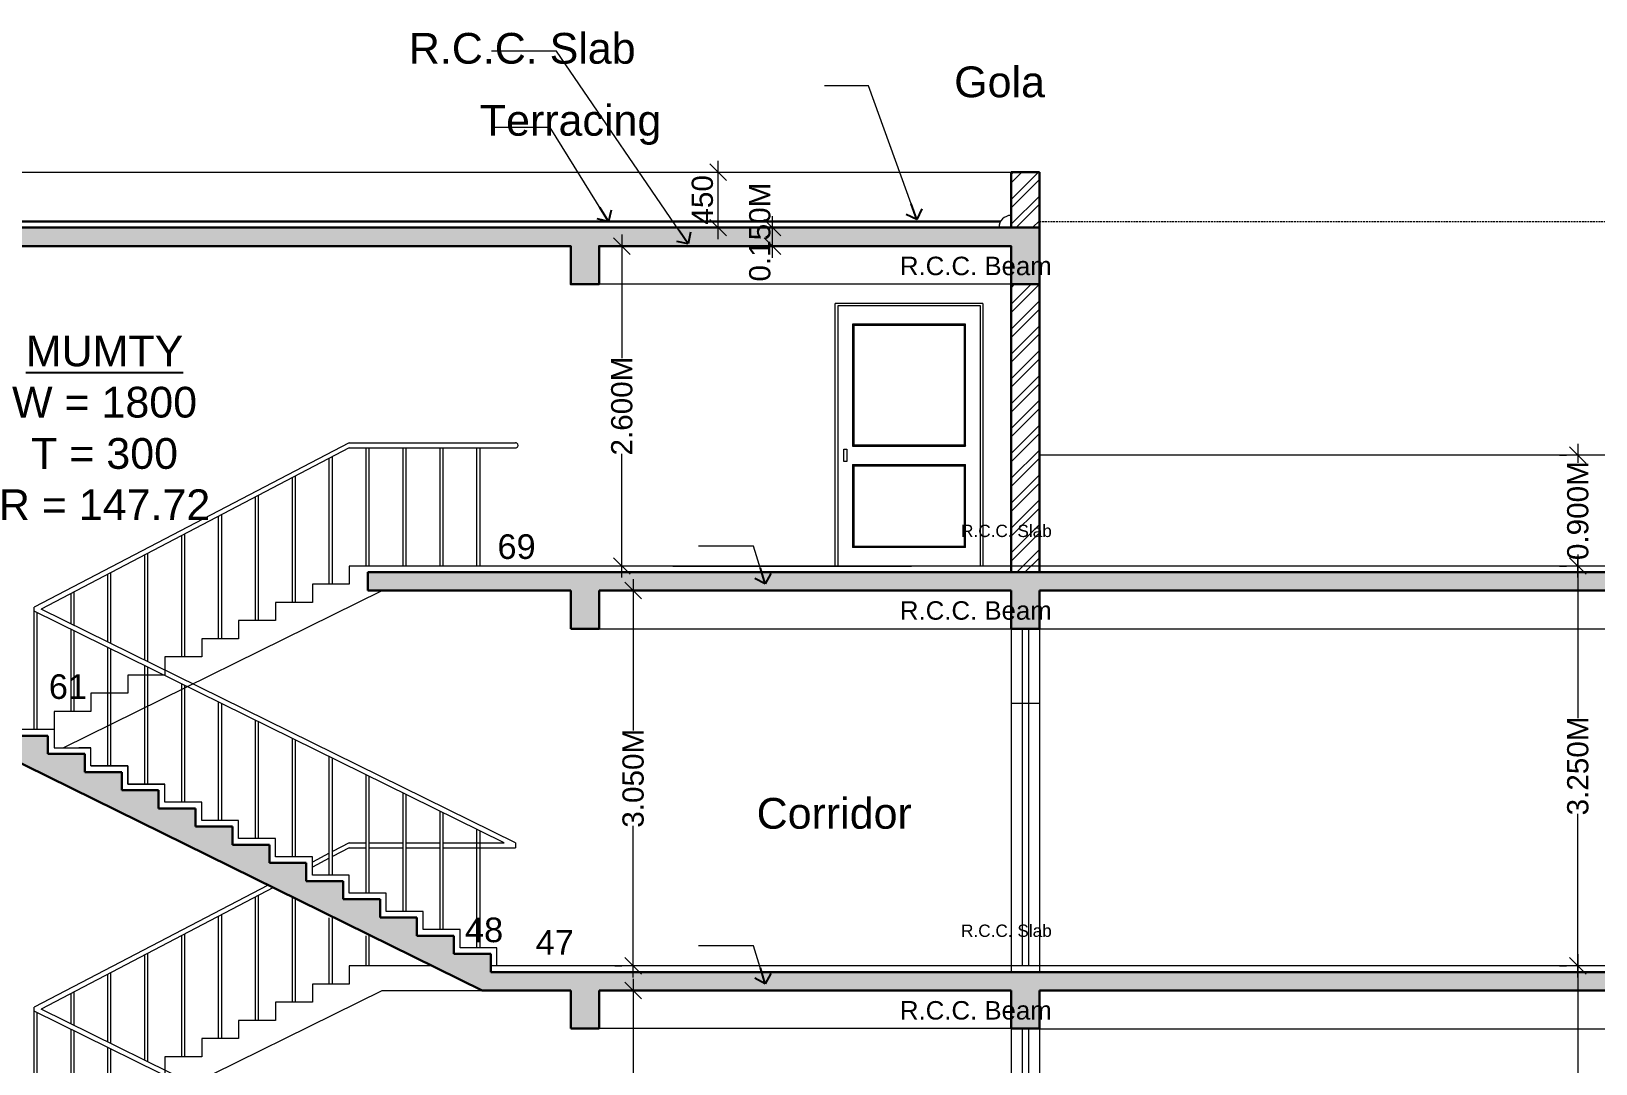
# Model space of a CAD drawing. Header units: metres. Extents: x 1545540 to 2027037, y 435419 to 693806.
# Drawn here: x 1864472 to 1877190, y 516009 to 524400 of the extents above; entities that cross this region are included whole.
import ezdxf

# ---------------------------------------------------------------- set-up
doc = ezdxf.new("R2010")
doc.units = ezdxf.units.M
doc.header["$LTSCALE"] = 1000
doc.header["$PDMODE"] = 35
doc.linetypes.add('DASHED', pattern=[0.75, 0.5, -0.25])
doc.layers.get('Defpoints').update_dxf_attribs({"lineweight": 18})
for name, color, linetype, lineweight in [('coloum hatch', 254, 'Continuous', 9), ('Dim', 6, 'Continuous', 15), ('Door', 54, 'Continuous', 13), ('elevation', 1, 'Continuous', 13), ('FLOOR FINISH', 10, 'Continuous', 15), ('Hatch', 8, 'Continuous', 13), ('HATCH-2', 10, 'Continuous', 13), ('line', 22, 'Continuous', 13), ('plinth', 7, 'DASHED', 20), ('Railing', 34, 'Continuous', 20), ('SLAB', 5, 'Continuous', 30), ('STAIRS D', 20, 'Continuous', 30), ('Text-2', 122, 'Continuous', 25), ('Wall', 7, 'Continuous', 30), ('Window-Wall', 7, 'Continuous', 18)]:
    doc.layers.add(name, color=color, linetype=linetype, lineweight=lineweight)
doc.layers.add('text', color=7, linetype='Continuous')
doc.styles.add('dim-stylus bt', font='arial.ttf')
doc.dimstyles.new('1      100 (big)', dxfattribs={"dimscale": 75, "dimtxt": 5, "dimasz": 3.5, "dimexe": 1.5, "dimexo": 2, "dimgap": 1, "dimtad": 0, "dimdec": 3, "dimlfac": 0.001, "dimzin": 0, "dimdsep": 46, "dimtxsty": 'dim-stylus bt', "dimblk": 'OBLIQUE', "dimcen": 0, "dimdle": 0.6, "dimclrd": 256, "dimclre": 7, "dimclrt": 256, "dimadec": 0, "dimazin": 0, "dimtfac": 0.7, "dimtdec": 3, "dimtofl": 0, "dimtmove": 1, "dimatfit": 3, "dimldrblk": 'OPEN90', "dimfxl": 0, "dimtolj": 1, "dimtzin": 0, "dimlwd": 15, "dimlwe": 15, "dimarcsym": 0})
pattern_1 = [(50, (12288.96, -247252.99), (163.966202, -14.345177), [17.145, -188.595]), (355, (12288.96, -247252.99), (-31.719079, 171.951161), [13.716, -150.876526]), (100.451445, (12302.63, -247254.19), (132.247122, 157.605977), [14.571008, -160.28122]), (46.1842, (12288.96, -247207.27), (243.971137, -37.838095), [25.7175, -282.8925]), (96.635558, (12309.3, -247210.42), (213.66372, 222.683512), [21.85652, -240.422047]), (351.184151, (12288.96, -247207.27), (213.66372, 222.683512), [20.57397, -226.31376]), (21, (12311.82, -247218.7), (136.452952, -92.038678), [17.145, -188.595]), (326, (12311.82, -247218.7), (55.621826, 165.76917), [13.716, -150.876]), (71.451445, (12323.2, -247226.37), (192.074777, 73.730492), [14.571008, -160.280944]), (37.5, (12288.964, -247252.99), (2.779743, 76.099535), [0, -149.0472, 0, -153.162, 0, -151.4475]), (7.5, (12288.96, -247252.99), (60.1376963, 90.1625173), [0, -87.3252, 0, -145.6182, 0, -57.7215]), (327.5, (12237.986, -247252.99), (122.0315357, -5.1558696), [0, -57.15, 0, -178.308, 0, -236.601]), (317.5, (12215.13, -247252.99), (133.316263, 22.883842), [0, -74.295, 0, -118.4148, 0, -168.021])]

# ---------------------------------------------------------------- blocks, each defined once
blk = doc.blocks.new('_Oblique')
at = {"color": 0, "linetype": 'ByBlock', "lineweight": -2}
blk.add_line((-0.5, -0.5), (0.5, 0.5), dxfattribs=at)
blk = doc.blocks.new('_Open90')
at = {"color": 0, "linetype": 'ByBlock', "lineweight": -2}
for p, q in [((0, 0), (-1, 0)), ((-0.5, 0.5), (0, 0)), ((0, 0), (-0.5, -0.5))]:
    blk.add_line(p, q, dxfattribs=at)
blk = doc.blocks.new('*D106')
at = {"layer": 'Defpoints', "color": 0, "transparency": 16777216}
for p in [(1870498, 522804), (1870607, 522804), (1870607, 522654)]:
    blk.add_point(p, dxfattribs=at)
at = {"layer": 'Dim', "lineweight": 15, "transparency": 16777216}
blk.add_line((1870498, 522560), (1870498, 522898), dxfattribs=at)
at = {"layer": 'Dim', "color": 7, "lineweight": 15, "transparency": 16777216}
for p, q in [((1870457, 522804), (1870404, 522804)), ((1870457, 522654), (1870404, 522654))]:
    blk.add_line(p, q, dxfattribs=at)
at = {"layer": 'Dim', "lineweight": 15, "transparency": 16777216, "xscale": 135, "yscale": 135, "zscale": 135}
for p, rotation in [((1870498, 522804), 90), ((1870498, 522654), 270)]:
    blk.add_blockref('_Oblique', p, dxfattribs=dict(at, rotation=rotation))
at = {"layer": 'Dim', "transparency": 16777216, "insert": (1870395, 522768), "char_height": 172.5, "attachment_point": 5, "rotation": 90, "style": 'dim-stylus bt'}
blk.add_mtext('\\A1;0.150M', dxfattribs=at)
blk = doc.blocks.new('*D107')
at = {"layer": 'Defpoints', "color": 0, "transparency": 16777216}
for p in [(1870056, 523254), (1870056, 523254), (1870056, 522804)]:
    blk.add_point(p, dxfattribs=at)
at = {"layer": 'Dim', "color": 7, "lineweight": 15, "transparency": 16777216}
for p, q in [((1869906, 523254), (1869963, 523254)), ((1869906, 522804), (1869963, 522804))]:
    blk.add_line(p, q, dxfattribs=at)
at = {"layer": 'Dim', "lineweight": 15, "transparency": 16777216}
blk.add_line((1870056, 522710), (1870056, 523348), dxfattribs=at)
at = {"layer": 'Dim', "lineweight": 15, "transparency": 16777216, "xscale": 135, "yscale": 135, "zscale": 135}
for p, rotation in [((1870056, 523254), 90), ((1870056, 522804), 270)]:
    blk.add_blockref('_Oblique', p, dxfattribs=dict(at, rotation=rotation))
at = {"layer": 'Dim', "transparency": 16777216, "insert": (1869928, 523030), "char_height": 172.5, "attachment_point": 5, "rotation": 90, "style": 'dim-stylus bt'}
blk.add_mtext('\\A1;450', dxfattribs=at)
blk = doc.blocks.new('*D108')
at = {"layer": 'Defpoints', "color": 0, "transparency": 16777216}
for p in [(1869405, 522654), (1869273, 520054), (1869405, 520054)]:
    blk.add_point(p, dxfattribs=at)
at = {"layer": 'Dim', "lineweight": 15, "transparency": 16777216}
for p, q in [((1869273, 522748), (1869273, 521743)), ((1869273, 519960), (1869273, 520965))]:
    blk.add_line(p, q, dxfattribs=at)
at = {"layer": 'Dim', "color": 7, "lineweight": 15, "transparency": 16777216}
for p, q in [((1869255, 522654), (1869180, 522654)), ((1869255, 520054), (1869180, 520054))]:
    blk.add_line(p, q, dxfattribs=at)
at = {"layer": 'Dim', "lineweight": 15, "transparency": 16777216, "xscale": 135, "yscale": 135, "zscale": 135}
for p, rotation in [((1869273, 522654), 90), ((1869273, 520054), 270)]:
    blk.add_blockref('_Oblique', p, dxfattribs=dict(at, rotation=rotation))
at = {"layer": 'Dim', "transparency": 16777216, "insert": (1869273, 521354), "char_height": 172.5, "attachment_point": 5, "rotation": 90, "style": 'dim-stylus bt'}
blk.add_mtext('\\A1;2.600M', dxfattribs=at)
blk = doc.blocks.new('*D113')
at = {"layer": 'Defpoints', "color": 0, "transparency": 16777216}
for p in [(1869365, 516604), (1869365, 516604), (1869365, 513554)]:
    blk.add_point(p, dxfattribs=at)
at = {"layer": 'Dim', "lineweight": 15, "transparency": 16777216}
for p, q in [((1869365, 516698), (1869365, 515467)), ((1869365, 513460), (1869365, 514691))]:
    blk.add_line(p, q, dxfattribs=at)
at = {"layer": 'Dim', "color": 7, "lineweight": 15, "transparency": 16777216}
for p, q in [((1869215, 516604), (1869272, 516604)), ((1869215, 513554), (1869272, 513554))]:
    blk.add_line(p, q, dxfattribs=at)
at = {"layer": 'Dim', "lineweight": 15, "transparency": 16777216, "xscale": 135, "yscale": 135, "zscale": 135}
for p, rotation in [((1869365, 516604), 90), ((1869365, 513554), 270)]:
    blk.add_blockref('_Oblique', p, dxfattribs=dict(at, rotation=rotation))
at = {"layer": 'Dim', "transparency": 16777216, "insert": (1869365, 515079), "char_height": 172.5, "attachment_point": 5, "rotation": 90, "style": 'dim-stylus bt'}
blk.add_mtext('\\A1;3.050M', dxfattribs=at)
blk = doc.blocks.new('*D114')
at = {"layer": 'Defpoints', "color": 0, "transparency": 16777216}
for p in [(1869365, 519854), (1869365, 519854), (1869365, 516804)]:
    blk.add_point(p, dxfattribs=at)
at = {"layer": 'Dim', "lineweight": 15, "transparency": 16777216}
for p, q in [((1869365, 519948), (1869365, 518717)), ((1869365, 516710), (1869365, 517941))]:
    blk.add_line(p, q, dxfattribs=at)
at = {"layer": 'Dim', "color": 7, "lineweight": 15, "transparency": 16777216}
for p, q in [((1869215, 519854), (1869272, 519854)), ((1869215, 516804), (1869272, 516804))]:
    blk.add_line(p, q, dxfattribs=at)
at = {"layer": 'Dim', "lineweight": 15, "transparency": 16777216, "xscale": 135, "yscale": 135, "zscale": 135}
for p, rotation in [((1869365, 519854), 90), ((1869365, 516804), 270)]:
    blk.add_blockref('_Oblique', p, dxfattribs=dict(at, rotation=rotation))
at = {"layer": 'Dim', "transparency": 16777216, "insert": (1869365, 518329), "char_height": 172.5, "attachment_point": 5, "rotation": 90, "style": 'dim-stylus bt'}
blk.add_mtext('\\A1;3.050M', dxfattribs=at)
blk = doc.blocks.new('*D117')
at = {"layer": 'Defpoints', "color": 0, "transparency": 16777216}
for p in [(1877045, 516804), (1877045, 513554), (1877045, 513554)]:
    blk.add_point(p, dxfattribs=at)
at = {"layer": 'Dim', "lineweight": 15, "transparency": 16777216}
for p, q in [((1877045, 516898), (1877045, 515567)), ((1877045, 513460), (1877045, 514791))]:
    blk.add_line(p, q, dxfattribs=at)
at = {"layer": 'Dim', "color": 7, "lineweight": 15, "transparency": 16777216}
for p, q in [((1876895, 516804), (1876952, 516804)), ((1876895, 513554), (1876952, 513554))]:
    blk.add_line(p, q, dxfattribs=at)
at = {"layer": 'Dim', "lineweight": 15, "transparency": 16777216, "xscale": 135, "yscale": 135, "zscale": 135}
for p, rotation in [((1877045, 516804), 90), ((1877045, 513554), 270)]:
    blk.add_blockref('_Oblique', p, dxfattribs=dict(at, rotation=rotation))
at = {"layer": 'Dim', "transparency": 16777216, "insert": (1877045, 515179), "char_height": 172.5, "attachment_point": 5, "rotation": 90, "style": 'dim-stylus bt'}
blk.add_mtext('\\A1;3.250M', dxfattribs=at)
blk = doc.blocks.new('*D119')
at = {"layer": 'Defpoints', "color": 0, "transparency": 16777216}
for p in [(1877045, 520054), (1877045, 520054), (1877045, 516804)]:
    blk.add_point(p, dxfattribs=at)
at = {"layer": 'Dim', "color": 7, "lineweight": 15, "transparency": 16777216}
for p, q in [((1876895, 520054), (1876952, 520054)), ((1876895, 516804), (1876952, 516804))]:
    blk.add_line(p, q, dxfattribs=at)
at = {"layer": 'Dim', "lineweight": 15, "transparency": 16777216}
for p, q in [((1877045, 520148), (1877045, 518817)), ((1877045, 516710), (1877045, 518041))]:
    blk.add_line(p, q, dxfattribs=at)
at = {"layer": 'Dim', "lineweight": 15, "transparency": 16777216, "xscale": 135, "yscale": 135, "zscale": 135}
for p, rotation in [((1877045, 520054), 90), ((1877045, 516804), 270)]:
    blk.add_blockref('_Oblique', p, dxfattribs=dict(at, rotation=rotation))
at = {"layer": 'Dim', "transparency": 16777216, "insert": (1877045, 518429), "char_height": 172.5, "attachment_point": 5, "rotation": 90, "style": 'dim-stylus bt'}
blk.add_mtext('\\A1;3.250M', dxfattribs=at)
blk = doc.blocks.new('*D120')
at = {"layer": 'Defpoints', "color": 0, "transparency": 16777216}
for p in [(1877045, 520954), (1877045, 520954), (1877045, 520054)]:
    blk.add_point(p, dxfattribs=at)
at = {"layer": 'Dim', "color": 7, "lineweight": 15, "transparency": 16777216}
for p, q in [((1876895, 520954), (1876952, 520954)), ((1876895, 520054), (1876952, 520054))]:
    blk.add_line(p, q, dxfattribs=at)
at = {"layer": 'Dim', "lineweight": 15, "transparency": 16777216}
for p, q in [((1877045, 521048), (1877045, 520892)), ((1877045, 519960), (1877045, 520116))]:
    blk.add_line(p, q, dxfattribs=at)
at = {"layer": 'Dim', "lineweight": 15, "transparency": 16777216, "xscale": 135, "yscale": 135, "zscale": 135}
for p, rotation in [((1877045, 520954), 90), ((1877045, 520054), 270)]:
    blk.add_blockref('_Oblique', p, dxfattribs=dict(at, rotation=rotation))
at = {"layer": 'Dim', "transparency": 16777216, "insert": (1877045, 520504), "char_height": 172.5, "attachment_point": 5, "rotation": 90, "style": 'dim-stylus bt'}
blk.add_mtext('\\A1;0.900M', dxfattribs=at)

msp = doc.modelspace()

# ---------------------------------------------------------------- hatches: boundary and pattern name
at = {"layer": 'Hatch'}
h = msp.add_hatch(dxfattribs=at)
h.set_pattern_fill('AR-CONC', color=256, scale=0.9, style=0)
h.set_pattern_definition(pattern_1)
h.paths.add_polyline_path([(1868857.5597, 522654.4563), (1868857.5597, 522344.4563), (1869087.5597, 522344.4563), (1869087.5597, 522654.1102), (1872437.5599, 522654.1102), (1872437.5599, 522344.4563), (1872667.5599, 522344.4563), (1872667.5599, 522804.1102), (1872437.5599, 522804.1102), (1869087.5597, 522804.1102), (1862627.56, 522804.4563), (1862627.56, 522344.4563), (1862857.56, 522344.4563), (1862857.56, 522654.4563)])
h.paths.add_polyline_path([(1872634.5743, 522564.4582), (1874323.1487, 522564.4582), (1874323.1487, 523124.1786), (1872634.5743, 523124.1786)], flags=9)
h = msp.add_hatch(dxfattribs=at)
h.set_pattern_fill('AR-CONC', color=256, scale=0.9, style=0)
h.set_pattern_definition(pattern_1)
h.paths.add_polyline_path([(1867207.1355, 520004.1102), (1867207.1355, 519854.1102), (1868857.5599, 519854.1102), (1868857.5599, 519544.1102), (1869087.5599, 519544.1102), (1869087.5599, 519854.1102), (1872437.5599, 519854.1102), (1872437.5599, 519544.4563), (1872667.5599, 519544.4563), (1872667.5599, 520004.1102)])
h.paths.add_polyline_path([(1872810.9478, 519764.061), (1874208.4239, 519764.061), (1874208.4239, 520323.7813), (1872810.9478, 520323.7813)], flags=9)
h = msp.add_hatch(dxfattribs=at)
h.set_pattern_fill('AR-CONC', color=256, scale=0.9, style=0)
h.set_pattern_definition([(50, (-118770.04, -103904.68), (163.966202, -14.345177), [17.145, -188.595]), (355, (-118770.04, -103904.68), (-31.719079, 171.951161), [13.716, -150.876526]), (100.451445, (-118756.37, -103905.87), (132.247122, 157.605977), [14.571008, -160.28122]), (46.1842, (-118770.04, -103858.96), (243.971137, -37.838095), [25.7175, -282.8925]), (96.635558, (-118749.7, -103862.1), (213.66372, 222.683512), [21.85652, -240.422047]), (351.184151, (-118770.04, -103858.96), (213.66372, 222.683512), [20.57397, -226.31376]), (21, (-118747.18, -103870.39), (136.452952, -92.038678), [17.145, -188.595]), (326, (-118747.18, -103870.39), (55.621826, 165.76917), [13.716, -150.876]), (71.451445, (-118735.8, -103878.06), (192.074777, 73.730492), [14.571008, -160.280944]), (37.5, (-118770.04, -103904.675), (2.779743, 76.099535), [0, -149.0472, 0, -153.162, 0, -151.4475]), (7.5, (-118770.04, -103904.675), (60.1376963, 90.1625173), [0, -87.3252, 0, -145.6182, 0, -57.7215]), (327.5, (-118821.016, -103904.675), (122.0315357, -5.1558696), [0, -57.15, 0, -178.308, 0, -236.601]), (317.5, (-118843.88, -103904.68), (133.316263, 22.883842), [0, -74.295, 0, -118.4148, 0, -168.021])])
h.paths.add_polyline_path([(1878667.5599, 519854.1102), (1878667.5599, 519543.275), (1878897.5599, 519543.275), (1878897.5599, 519543.2749), (1879497.5599, 519543.2749), (1879497.5599, 519618.2749), (1878897.5599, 519643.2749), (1878897.5599, 520004.1102), (1872667.5599, 520004.1102), (1872667.5599, 519854.1102)])
h = msp.add_hatch(dxfattribs=at)
h.set_pattern_fill('AR-CONC', color=256, scale=0.9, style=0)
h.set_pattern_definition([(50, (29227.71, -244003.34), (163.966202, -14.345177), [17.145, -188.595]), (355, (29227.71, -244003.34), (-31.719079, 171.951161), [13.716, -150.876526]), (100.451445, (29241.38, -244004.53), (132.247122, 157.605977), [14.571008, -160.28122]), (46.1842, (29227.71, -243957.62), (243.971137, -37.838095), [25.7175, -282.8925]), (96.635558, (29248.04, -243960.77), (213.66372, 222.683512), [21.85652, -240.422047]), (351.184151, (29227.7, -243957.62), (213.66372, 222.683512), [20.57397, -226.31376]), (21, (29250.57, -243969.05), (136.452952, -92.038678), [17.145, -188.595]), (326, (29250.57, -243969.05), (55.621826, 165.76917), [13.716, -150.876]), (71.451445, (29261.94, -243976.72), (192.074777, 73.730492), [14.571008, -160.280944]), (37.5, (29227.71, -244003.336), (2.779743, 76.099535), [0, -149.0472, 0, -153.162, 0, -151.4475]), (7.5, (29227.71, -244003.34), (60.1376963, 90.1625173), [0, -87.3252, 0, -145.6182, 0, -57.7215]), (327.5, (29176.734, -244003.336), (122.0315357, -5.1558696), [0, -57.15, 0, -178.308, 0, -236.601]), (317.5, (29153.87, -244003.34), (133.316263, 22.883842), [0, -74.295, 0, -118.4148, 0, -168.021])])
h.paths.add_polyline_path([(1872667.5599, 516753.7641), (1868207.1355, 516753.7641), (1868207.1355, 516901.4914), (1867907.1355, 516901.4914), (1867907.1355, 517049.2187), (1867607.1355, 517049.2187), (1867607.1355, 517196.946), (1867307.1355, 517196.946), (1867307.1355, 517344.6732), (1867007.1355, 517344.6732), (1867007.1355, 517492.4005), (1866707.1355, 517492.4005), (1866707.1355, 517640.1278), (1866407.1355, 517640.1278), (1866407.1355, 517787.855), (1866107.1355, 517787.855), (1866107.1355, 517935.5823), (1865807.1355, 517935.5823), (1865807.1355, 518083.3096), (1865507.1355, 518083.3096), (1865507.1355, 518231.0369), (1865207.1355, 518231.0369), (1865207.1355, 518378.7641), (1864907.1355, 518378.7641), (1864907.1355, 518526.4914), (1864607.1355, 518526.4914), (1864607.1355, 518674.2187), (1862857.56, 518674.2187), (1862857.56, 518984.2187), (1862627.56, 518984.2187), (1862627.56, 518674.2187), (1862027.56, 518599.2187), (1862027.56, 518524.2187), (1862627.56, 518524.2187), (1864238.2518, 518524.2187), (1868138.2518, 516603.7641), (1868857.5599, 516603.7641), (1868857.5599, 516293.7641), (1869087.5599, 516293.7641), (1869087.5599, 516603.7641), (1872437.5599, 516603.7641), (1872437.5599, 516294.1102), (1872667.5599, 516294.1102)])
h = msp.add_hatch(dxfattribs=at)
h.set_pattern_fill('AR-CONC', color=256, scale=0.9, style=0)
h.set_pattern_definition([(50, (-118770.04, -107154.68), (163.966202, -14.345177), [17.145, -188.595]), (355, (-118770.04, -107154.68), (-31.719079, 171.951161), [13.716, -150.876526]), (100.451445, (-118756.37, -107155.87), (132.247122, 157.605977), [14.571008, -160.28122]), (46.1842, (-118770.04, -107108.96), (243.971137, -37.838095), [25.7175, -282.8925]), (96.635558, (-118749.7, -107112.1), (213.66372, 222.683512), [21.85652, -240.422047]), (351.184151, (-118770.04, -107108.96), (213.66372, 222.683512), [20.57397, -226.31376]), (21, (-118747.18, -107120.39), (136.452952, -92.038678), [17.145, -188.595]), (326, (-118747.18, -107120.39), (55.621826, 165.76917), [13.716, -150.876]), (71.451445, (-118735.8, -107128.06), (192.074777, 73.730492), [14.571008, -160.280944]), (37.5, (-118770.04, -107154.675), (2.779743, 76.099535), [0, -149.0472, 0, -153.162, 0, -151.4475]), (7.5, (-118770.04, -107154.675), (60.1376963, 90.1625173), [0, -87.3252, 0, -145.6182, 0, -57.7215]), (327.5, (-118821.016, -107154.675), (122.0315357, -5.1558696), [0, -57.15, 0, -178.308, 0, -236.601]), (317.5, (-118843.88, -107154.68), (133.316263, 22.883842), [0, -74.295, 0, -118.4148, 0, -168.021])])
h.paths.add_polyline_path([(1878667.5599, 516604.1102), (1878667.5599, 516293.275), (1878897.5599, 516293.275), (1878897.5599, 516293.2749), (1879497.5599, 516293.2749), (1879497.5599, 516368.2749), (1878897.5599, 516393.2749), (1878897.5599, 516754.1102), (1872667.5599, 516754.1102), (1872667.5599, 516604.1102)])
at = {"layer": 'HATCH-2'}
h = msp.add_hatch(dxfattribs=at)
h.set_pattern_fill('ANSI32', color=256, scale=15, style=0)
h.set_pattern_definition([(45, (-1490207.99, 395300.41), (-101.0278814, 101.0278814), []), (45, (-1490140.64, 395300.41), (-101.0278814, 101.0278814), [])])
h.paths.add_polyline_path([(1872667.5599, 523254.4563), (1872437.5599, 523254.4563), (1872437.5599, 522804.1102), (1872667.5599, 522804.1102)])
h = msp.add_hatch(dxfattribs=at)
h.set_pattern_fill('ANSI32', color=256, scale=15, style=0)
h.set_pattern_definition([(45, (-1243375.16, 622894.17), (-101.0278814, 101.0278814), []), (45, (-1243307.81, 622894.17), (-101.0278814, 101.0278814), [])])
h.paths.add_polyline_path([(1872667.5599, 522344.4563), (1872437.5599, 522344.4563), (1872437.5599, 520054.1102), (1872667.5599, 520054.1102)])
h.paths.add_polyline_path([(1872667.5599, 520003.7641), (1872667.5599, 520054.1102), (1872437.5599, 520054.1102), (1872437.5599, 520003.7641)])

# ---------------------------------------------------------------- linework, layer by layer
at = {"layer": 'coloum hatch', "ltscale": 0.05}
msp.add_line((1872437.5599, 520053.275), (1872437.5599, 520953.275), dxfattribs=at)
at = {"layer": 'Door', "ltscale": 0.05}
for p, q in [((1871007.5599, 520053.275), (1871007.5599, 522188.275)), ((1872207.5599, 522188.275), (1871007.5599, 522188.275)), ((1872187.5599, 522168.275), (1871027.5599, 522168.275)), ((1872207.5599, 522188.275), (1872207.5599, 520053.275)), ((1872067.5599, 522018.275), (1871147.5599, 522018.275)), ((1871147.5599, 522018.275), (1871157.5599, 522008.275)), ((1872057.5599, 522008.275), (1871157.5599, 522008.275)), ((1872057.5599, 522008.275), (1872067.5599, 522018.275)), ((1871157.5599, 521038.275), (1871147.5599, 521028.275)), ((1871147.5599, 521028.275), (1872067.5599, 521028.275)), ((1871157.5599, 521038.275), (1872057.5599, 521038.275)), ((1872057.5599, 521038.275), (1872067.5599, 521028.275)), ((1871147.5599, 520878.275), (1872067.5599, 520878.275)), ((1871157.5599, 520868.275), (1871147.5599, 520878.275)), ((1871157.5599, 520868.275), (1872057.5599, 520868.275)), ((1872057.5599, 520868.275), (1872067.5599, 520878.275)), ((1871157.5599, 520213.275), (1871147.5599, 520203.275)), ((1872067.5599, 520203.275), (1871147.5599, 520203.275)), ((1872057.5599, 520213.275), (1871157.5599, 520213.275)), ((1872057.5599, 520213.275), (1872067.5599, 520203.275)), ((1872207.5599, 520053.275), (1871007.5599, 520053.275))]:
    msp.add_line(p, q, dxfattribs=at)
at = {"layer": 'Door'}
for p, q in [((1869687.1351, 520054.1102), (1871627.5654, 520054.1102)), ((1872526.8691, 519544.4563), (1872526.8691, 516804.1102)), ((1872578.2508, 519544.4563), (1872578.2508, 516804.1102)), ((1872526.8691, 516294.4563), (1872526.8691, 513554.1102)), ((1872578.2508, 516294.4563), (1872578.2508, 513554.1102))]:
    msp.add_line(p, q, dxfattribs=at)
at = {"layer": 'Door', "ltscale": 0.05}
for points in [[(1871027.5599, 522168.275), (1871027.5599, 520053.275)], [(1872187.5599, 520053.275), (1872187.5599, 522168.275)], [(1871147.5599, 522018.275), (1871147.5599, 521028.275)], [(1871157.5599, 522008.275), (1871157.5599, 521038.275)], [(1872057.5599, 521038.275), (1872057.5599, 522008.275)], [(1872067.5599, 521028.275), (1872067.5599, 522018.275)], [(1871147.5599, 520878.275), (1871147.5599, 520203.275)], [(1871157.5599, 520868.275), (1871157.5599, 520213.275)], [(1872057.5599, 520213.275), (1872057.5599, 520868.275)], [(1872067.5599, 520203.275), (1872067.5599, 520878.275)]]:
    msp.add_lwpolyline(points, dxfattribs=at)
msp.add_lwpolyline([(1871077.5599, 521003.275), (1871102.5599, 521003.275), (1871102.5599, 520903.275), (1871077.5599, 520903.275)], close=True, dxfattribs=at)
at = {"layer": 'elevation'}
for p, q in [((1872437.5599, 522344.4563), (1869087.5599, 522344.4563)), ((1869087.5599, 519544.1102), (1872437.5597, 519544.1102)), ((1872437.5599, 518938.8318), (1872667.5599, 518938.8318)), ((1867324.4807, 516604.1102), (1868167.1355, 516604.1102)), ((1872437.5597, 516294.4563), (1869087.5599, 516294.4563)), ((1872437.5599, 516294.4563), (1871787.5657, 516294.4563)), ((1872667.5599, 516293.8318), (1878667.5599, 516293.8318))]:
    msp.add_line(p, q, dxfattribs=at)
at = {"layer": 'elevation', "ltscale": 0.05}
msp.add_line((1872667.5599, 519543.275), (1878667.5599, 519543.275), dxfattribs=at)
at = {"layer": 'elevation'}
for points in [[(1867757.1355, 520054.1102), (1867057.1355, 520054.1102), (1867057.1355, 519906.3829), (1866757.1355, 519906.3829), (1866757.1355, 519758.6557), (1866457.1355, 519758.6557), (1866457.1355, 519610.9284), (1866157.1355, 519610.9284), (1866157.1355, 519463.2011), (1865857.1355, 519463.2011), (1865857.1355, 519315.4738), (1865557.1355, 519315.4738), (1865557.1355, 519167.7466), (1865257.1355, 519167.7466), (1865257.1355, 519020.0193), (1864957.1355, 519020.0193), (1864957.1355, 518872.292), (1864657.1355, 518872.292), (1864657.1355, 518724.5647), (1864657.1355, 518724.5647)], [(1867732.098, 516804.1102), (1867057.1355, 516804.1102), (1867057.1355, 516656.3829), (1866757.1355, 516656.3829), (1866757.1355, 516508.6557), (1866457.1355, 516508.6557), (1866457.1355, 516360.9284), (1866157.1355, 516360.9284), (1866157.1355, 516213.2011), (1865857.1355, 516213.2011), (1865857.1355, 516065.4738), (1865557.1355, 516065.4738), (1865557.1355, 515917.7466), (1865257.1355, 515917.7466), (1865257.1355, 515770.0193), (1864957.1355, 515770.0193), (1864957.1355, 515622.292), (1864657.1355, 515622.292), (1864657.1355, 515474.5647), (1864657.1355, 515474.5647)]]:
    msp.add_lwpolyline(points, dxfattribs=at)
at = {"layer": 'FLOOR FINISH'}
for points in [[(1878667.5599, 520054.1102), (1867707.1355, 520054.1102)], [(1864657.1355, 518724.5647), (1862857.56, 518724.5647)], [(1864657.1355, 518724.5647), (1864657.1355, 518724.5647), (1864657.1355, 518576.8375), (1864957.1355, 518576.8375)], [(1865857.1355, 517985.9284), (1865857.1355, 518133.6557), (1865557.1355, 518133.6557), (1865557.1355, 518281.3829), (1865257.1355, 518281.3829), (1865257.1355, 518429.1102), (1864957.1355, 518429.1102), (1864957.1355, 518576.8375), (1864857.1355, 518576.8375)], [(1864957.1355, 518429.1102), (1865257.1355, 518429.1102), (1865257.1355, 518281.3829), (1865557.1355, 518281.3829)], [(1867057.1355, 517395.0193), (1867057.1355, 517542.7466), (1866757.1355, 517542.7466), (1866757.1355, 517690.4738), (1866457.1355, 517690.4738), (1866457.1355, 517838.2011), (1866157.1355, 517838.2011), (1866157.1355, 517985.9284), (1865857.1355, 517985.9284)], [(1868257.1355, 516804.1102), (1868257.1355, 516951.8375), (1867957.1355, 516951.8375), (1867957.1355, 517099.5647), (1867657.1355, 517099.5647), (1867657.1355, 517247.292), (1867357.1355, 517247.292), (1867357.1355, 517395.0193), (1867057.1355, 517395.0193)], [(1879718.95, 516804.1102), (1868207.1355, 516804.1102)]]:
    msp.add_lwpolyline(points, dxfattribs=at)
msp.add_arc((1872437.5599, 522803.7641), 100, 90, 180, dxfattribs=at)
at = {"layer": 'line'}
for p, q in [((1864730.6346, 518576.8375), (1867324.4807, 519854.1102)), ((1864730.6346, 515326.8375), (1867324.4807, 516604.1102))]:
    msp.add_line(p, q, dxfattribs=at)
at = {"layer": 'plinth', "ltscale": 0.03}
msp.add_line((1872667.5599, 522854.4563), (1884552.4106, 522854.4563), dxfattribs=at)
at = {"layer": 'Railing'}
for p, q in [((1867057.1354, 521054.1102), (1864494.6354, 519718.4095)), ((1867057.1354, 521014.1102), (1864552.408, 519702.2714)), ((1866919.6354, 519906.3829), (1866919.6354, 520942.0953)), ((1867057.1354, 521054.1102), (1868407.1354, 521054.1102)), ((1867057.1354, 521014.1102), (1868407.1354, 521014.1102)), ((1867194.6354, 520054.1102), (1867194.6354, 521014.1102)), ((1867194.6354, 520054.1102), (1867194.6354, 521014.1102)), ((1867219.6354, 520054.1102), (1867219.6354, 521014.1102)), ((1867219.6354, 520054.1102), (1867219.6354, 521014.1102)), ((1867494.6354, 520054.1102), (1867494.6354, 521014.1102)), ((1867519.6354, 520054.1102), (1867519.6354, 521014.1102)), ((1867794.6354, 520054.1102), (1867794.6354, 521014.1102)), ((1867819.6354, 520054.1102), (1867819.6354, 521014.1102)), ((1868094.6354, 520054.1102), (1868094.6354, 521014.1102)), ((1868119.6354, 520054.1102), (1868119.6354, 521014.1102)), ((1866894.6354, 519906.3829), (1866894.6354, 520929.0016)), ((1866594.6354, 519758.6557), (1866594.6354, 520771.8781)), ((1866619.6354, 519758.6557), (1866619.6354, 520784.9717)), ((1866294.6354, 519610.9284), (1866294.6354, 520614.7545)), ((1866319.6354, 519610.9284), (1866319.6354, 520627.8482)), ((1865994.6354, 519463.2011), (1865994.6354, 520457.631)), ((1866019.6354, 519463.2011), (1866019.6354, 520470.7246)), ((1865719.6354, 519315.4738), (1865719.6354, 520313.6011)), ((1865694.6354, 519315.4738), (1865694.6354, 520300.5075)), ((1865394.6354, 519287.5382), (1865394.6354, 520143.3839)), ((1865419.6354, 519275.2276), (1865419.6354, 520156.4775)), ((1865094.6354, 519435.2655), (1865094.6354, 519986.2604)), ((1865119.6354, 519422.9549), (1865119.6354, 519999.354)), ((1864794.6354, 519582.9928), (1864794.6354, 519829.1368)), ((1864819.6354, 519570.6822), (1864819.6354, 519842.2305)), ((1864494.6354, 518724.5648), (1864494.6354, 519718.4095)), ((1868316.5902, 517804.1102), (1864494.6354, 519686.1334)), ((1864519.6354, 518724.5648), (1864519.6354, 519673.8228)), ((1868407.1354, 517804.1102), (1864552.408, 519702.2714)), ((1864794.6354, 518872.292), (1864794.6354, 519538.4061)), ((1864819.6354, 518872.292), (1864819.6354, 519526.0955)), ((1865094.6354, 518429.1102), (1865094.6354, 519390.6788)), ((1865119.6354, 518429.1102), (1865119.6354, 519378.3682)), ((1865394.6354, 518281.3829), (1865394.6354, 519242.9516)), ((1865419.6354, 518281.3829), (1865419.6354, 519230.641)), ((1865694.6354, 518133.6557), (1865694.6354, 519095.2243)), ((1865719.6354, 518133.6557), (1865719.6354, 519082.9137)), ((1865994.6354, 517985.9284), (1865994.6354, 518947.497)), ((1866019.6354, 517985.9284), (1866019.6354, 518935.1864)), ((1866294.6354, 517838.2011), (1866294.6354, 518799.7698)), ((1866319.6354, 517838.2011), (1866319.6354, 518787.4592)), ((1866594.6354, 517690.4738), (1866594.6354, 518652.0425)), ((1866619.6354, 517690.4738), (1866619.6354, 518639.7319)), ((1866894.6354, 517542.7466), (1866894.6354, 518504.3152)), ((1866919.6354, 517542.7466), (1866919.6354, 518492.0046)), ((1867194.6354, 517395.0193), (1867194.6354, 518356.5879)), ((1867219.6354, 517395.0193), (1867219.6354, 518344.2773)), ((1867494.6354, 517247.292), (1867494.6354, 518208.8607)), ((1867519.6354, 517247.292), (1867519.6354, 518196.5501)), ((1867794.6354, 517099.5648), (1867794.6354, 518061.1334)), ((1867819.6354, 517099.5648), (1867819.6354, 518048.8228)), ((1868094.6354, 516951.8375), (1868094.6354, 517913.4061)), ((1868119.6354, 516951.8375), (1868119.6354, 517901.0955)), ((1867057.1354, 517804.1102), (1866919.6354, 517732.4385)), ((1867057.1354, 517764.1102), (1866919.6354, 517692.0953)), ((1867057.1354, 517804.1102), (1867194.6354, 517804.1102)), ((1867057.1354, 517764.1102), (1867194.6354, 517764.1102)), ((1867057.1354, 517764.1102), (1867194.6354, 517764.1102)), ((1867194.6354, 517395.0193), (1867194.6354, 517764.1102)), ((1867219.6354, 517804.1102), (1867494.6354, 517804.1102)), ((1867219.6354, 517764.1102), (1867494.6354, 517764.1102)), ((1867219.6354, 517395.0193), (1867219.6354, 517764.1102)), ((1867519.6354, 517804.1102), (1867794.6354, 517804.1102)), ((1867519.6354, 517764.1102), (1867794.6354, 517764.1102)), ((1867819.6354, 517804.1102), (1868316.5902, 517804.1102)), ((1867819.6354, 517764.1102), (1868407.1354, 517764.1102)), ((1868407.1354, 517804.1102), (1868407.1354, 517764.1102)), ((1866894.6354, 517719.4072), (1866757.1354, 517647.7355)), ((1866894.6354, 517679.0016), (1866757.1354, 517606.9867)), ((1866398.5089, 517460.8018), (1864494.6354, 516468.4095)), ((1866439.4903, 517440.6216), (1864552.408, 516452.2714)), ((1866319.6354, 516360.9284), (1866319.6354, 517377.8482)), ((1866294.6354, 516360.9284), (1866294.6354, 517364.7545)), ((1866594.6354, 516508.6557), (1866594.6354, 517364.2244)), ((1866619.6354, 516508.6557), (1866619.6354, 517351.9138)), ((1865994.6354, 516213.2011), (1865994.6354, 517207.631)), ((1866019.6354, 516213.2011), (1866019.6354, 517220.7246)), ((1866894.6354, 516656.3829), (1866894.6354, 517195.0193)), ((1866919.6354, 516656.3829), (1866919.6354, 517195.0193)), ((1865694.6354, 516065.4738), (1865694.6354, 517050.5075)), ((1865719.6354, 516065.4738), (1865719.6354, 517063.6011)), ((1867194.6354, 516804.1102), (1867194.6354, 517047.292)), ((1867219.6354, 516804.1102), (1867219.6354, 517047.292)), ((1865394.6354, 516037.5382), (1865394.6354, 516893.3839)), ((1865419.6354, 516025.2276), (1865419.6354, 516906.4776)), ((1865119.6354, 516172.9549), (1865119.6354, 516749.354)), ((1865094.6354, 516185.2655), (1865094.6354, 516736.2604)), ((1864794.6354, 516332.9928), (1864794.6354, 516579.1368)), ((1864819.6354, 516320.6822), (1864819.6354, 516592.2305)), ((1864494.6354, 515474.5648), (1864494.6354, 516468.4095)), ((1868316.5902, 514554.1102), (1864494.6354, 516436.1334)), ((1864519.6354, 515474.5648), (1864519.6354, 516423.8228)), ((1868407.1354, 514554.1102), (1864552.408, 516452.2714)), ((1864794.6354, 515622.292), (1864794.6354, 516288.4061)), ((1864819.6354, 515622.292), (1864819.6354, 516276.0955)), ((1865094.6354, 515179.1102), (1865094.6354, 516140.6789)), ((1865119.6354, 515179.1102), (1865119.6354, 516128.3682))]:
    msp.add_line(p, q, dxfattribs=at)
msp.add_arc((1868409.4287, 521034.1102), 20.1311, 263.45865719, 96.54134281, dxfattribs=at)
at = {"layer": 'SLAB', "ltscale": 0.05}
for p, q in [((1872437.5599, 519543.275), (1872437.5599, 519853.275)), ((1872667.5599, 519543.275), (1872667.5599, 519854.1102))]:
    msp.add_line(p, q, dxfattribs=at)
at = {"layer": 'STAIRS D', "ltscale": 0.05}
for p, q in [((1867207.1355, 520004.1102), (1867207.1355, 519854.1102)), ((1878897.5599, 520004.1102), (1867207.1355, 520004.1102)), ((1867207.1355, 519854.1102), (1868857.5599, 519854.1102)), ((1868857.5599, 519854.1102), (1868857.5599, 519544.1102)), ((1869087.5599, 519544.1102), (1869087.5599, 519854.1102)), ((1869087.5599, 519854.1102), (1872437.5599, 519854.1102)), ((1872437.5599, 519854.1102), (1872437.5599, 519544.4563)), ((1872667.5599, 519544.4563), (1872667.5599, 519854.1102)), ((1872667.5599, 519854.1102), (1878667.5599, 519854.1102)), ((1868857.5599, 519544.1102), (1869087.5599, 519544.1102)), ((1872437.5599, 519544.4563), (1872667.5599, 519544.4563)), ((1864607.1355, 518674.5647), (1862857.56, 518674.5647)), ((1864607.1355, 518526.8375), (1864607.1355, 518674.5647)), ((1868138.2518, 516604.1102), (1864238.2518, 518524.5647)), ((1864907.1355, 518526.8375), (1864607.1355, 518526.8375)), ((1864907.1355, 518379.1102), (1864907.1355, 518526.8375)), ((1865207.1355, 518379.1102), (1864907.1355, 518379.1102)), ((1865207.1355, 518231.3829), (1865207.1355, 518379.1102)), ((1865507.1355, 518231.3829), (1865207.1355, 518231.3829)), ((1865507.1355, 518083.6557), (1865507.1355, 518231.3829)), ((1865807.1355, 518083.6557), (1865507.1355, 518083.6557)), ((1865807.1355, 517935.9284), (1865807.1355, 518083.6557)), ((1866107.1355, 517935.9284), (1865807.1355, 517935.9284)), ((1866107.1355, 517788.2011), (1866107.1355, 517935.9284)), ((1866407.1355, 517788.2011), (1866107.1355, 517788.2011)), ((1866407.1355, 517640.4738), (1866407.1355, 517788.2011)), ((1866707.1355, 517640.4738), (1866407.1355, 517640.4738)), ((1866707.1355, 517492.7466), (1866707.1355, 517640.4738)), ((1867007.1355, 517492.7466), (1866707.1355, 517492.7466)), ((1867007.1355, 517345.0193), (1867007.1355, 517492.7466)), ((1867307.1355, 517345.0193), (1867007.1355, 517345.0193)), ((1867307.1355, 517197.292), (1867307.1355, 517345.0193)), ((1867607.1355, 517197.292), (1867307.1355, 517197.292)), ((1867607.1355, 517049.5647), (1867607.1355, 517197.292)), ((1867907.1355, 517049.5647), (1867607.1355, 517049.5647)), ((1867907.1355, 516901.8375), (1867907.1355, 517049.5647)), ((1868207.1355, 516901.8375), (1867907.1355, 516901.8375)), ((1868207.1355, 516754.1102), (1868207.1355, 516901.8375)), ((1867834.2438, 516753.8111), (1867833.6365, 516754.1102)), ((1878897.5599, 516754.1102), (1868207.1355, 516754.1102)), ((1868138.2518, 516604.1102), (1868857.5599, 516604.1102)), ((1868857.5599, 516604.1102), (1868857.5599, 516294.1102)), ((1869087.5599, 516294.1102), (1869087.5599, 516604.1102)), ((1869087.5599, 516604.1102), (1872437.5599, 516604.1102)), ((1872437.5599, 516604.1102), (1872437.5599, 516294.4563)), ((1872667.5599, 516604.1102), (1878667.5599, 516604.1102)), ((1872667.5599, 516294.4563), (1872667.5599, 516604.1102)), ((1868857.5599, 516294.1102), (1869087.5599, 516294.1102)), ((1872437.5599, 516294.4563), (1872667.5599, 516294.4563))]:
    msp.add_line(p, q, dxfattribs=at)
msp.add_lwpolyline([(1872667.5599, 522804.1102), (1872437.5599, 522804.1102), (1869087.5597, 522804.1102), (1869087.5597, 522804.4563), (1862627.56, 522804.4563), (1862627.56, 522344.4563), (1862857.56, 522344.4563), (1862857.56, 522654.4563), (1868857.5597, 522654.4563), (1868857.5597, 522344.4563), (1869087.5597, 522344.4563), (1869087.5597, 522654.1102), (1872437.5599, 522654.1102), (1872437.5599, 522344.4563), (1872667.5599, 522344.4563)], close=True, dxfattribs=at)
at = {"layer": 'Wall'}
for p, q in [((1872667.5599, 523254.4563), (1872437.5599, 523254.4563)), ((1872437.5599, 522804.4563), (1872437.5599, 523254.4563)), ((1872667.5599, 522804.4563), (1872667.5599, 523254.4563)), ((1872351.3607, 522854.4563), (1862943.9618, 522854.4563)), ((1872437.5599, 522344.4563), (1872437.5599, 520003.7641)), ((1872667.5599, 522344.4563), (1872667.5599, 520003.7641))]:
    msp.add_line(p, q, dxfattribs=at)
at = {"layer": 'Window-Wall'}
for p, q in [((1862857.56, 523254.4563), (1872437.5599, 523254.4563)), ((1878667.5599, 520954.1102), (1872667.5599, 520954.1102)), ((1872437.5599, 519544.4563), (1872437.5599, 518939.4563)), ((1872667.5599, 519544.4563), (1872667.5599, 518939.4563)), ((1872437.5599, 518938.8318), (1872437.5599, 516753.4857)), ((1872667.5599, 518938.8318), (1872667.5599, 516753.4857)), ((1872437.5599, 516294.4563), (1872437.5599, 515689.4563)), ((1872667.5599, 516294.4563), (1872667.5599, 515689.4563))]:
    msp.add_line(p, q, dxfattribs=at)

# ---------------------------------------------------------------- texts
at = {"layer": 'text', "char_height": 250, "attachment_point": 5, "style": 'dim-stylus bt'}
for s, insert, width in [('R.C.C. Slab', (1868463.02, 524259.7929), 4349.611996), ('Gola', (1872343.6073, 523987.1146), 4349.611996), ('Terracing', (1868855.9633, 523638.6358), 4349.611996), ('{\\LMUMTY}\\PW = 1800\\PT = 300\\PR = 147.72', (1865067.406, 521177.1548), 1765.275249), (' Corridor', (1870950.9146, 518042.176), 2455.699693)]:
    msp.add_mtext(s, dxfattribs=dict(at, insert=insert, width=width))
at = {"layer": 'Text-2', "attachment_point": 5, "style": 'dim-stylus bt'}
for s, insert, char_height, width in [('R.C.C. Beam', (1872150.4539, 522491.8512), 150, 5336.751479), ('69', (1868416.8217, 520210.0368), 200, 398.464288), ('R.C.C. Slab', (1872399.2715, 520338.8073), 100, 5336.751479), ('R.C.C. Beam', (1872150.4539, 519691.5052), 150, 5336.751479), ('61', (1864769.7017, 519072.352), 200, 398.464288), ('48', (1868152.6591, 517095.3067), 200, 398.464288), ('R.C.C. Slab', (1872399.2715, 517089.1533), 100, 5336.751479), ('47', (1868727.4281, 516994.6955), 200, 398.464288), ('R.C.C. Beam', (1872150.4539, 516441.8512), 150, 5336.751479)]:
    msp.add_mtext(s, dxfattribs=dict(at, insert=insert, char_height=char_height, width=width))

# ---------------------------------------------------------------- dimensions: what is measured, and where the dimension line sits
at = {"layer": 'Dim'}
dim = msp.add_linear_dim(base=(1870056.4048, 523254.4563), p1=(1870056.4048, 522804.1102), p2=(1870056.4048, 523254.4563), angle=90, text='450', dimstyle='1      100 (big)', override={"dimtxt": 2.3, "dimasz": 1.8, "dimexe": 1.25, "dimgap": 0, "dimpost": 'M\\X', "dimdle": 1.25}, dxfattribs=at)
dim.commit()
dim.dimension.update_dxf_attribs({"geometry": '*D107', "text_midpoint": (1869927.7776, 523030.4329), "dimtype": 160})
dim = msp.add_linear_dim(base=(1870497.6927, 522804.1102), p1=(1870607.1564, 522654.1102), p2=(1870607.1564, 522804.1102), angle=90, dimstyle='1      100 (big)', override={"dimtxt": 2.3, "dimasz": 1.8, "dimexe": 1.25, "dimgap": 0, "dimpost": 'M\\X', "dimdle": 1.25}, dxfattribs=at)
dim.commit()
dim.dimension.update_dxf_attribs({"geometry": '*D106', "text_midpoint": (1870394.6383, 522768.3905), "dimtype": 160})
for base, p1, p2, picture, middle in [((1869273.3629, 520054.1102), (1869404.8146, 522654.1102), (1869404.8146, 520054.1102), '*D108', (1869273.3629, 521354.1102)), ((1877045.2995, 520954.1102), (1877045.2995, 520054.1102), (1877045.2995, 520954.1102), '*D120', (1877045.2995, 520504.1102)), ((1877045.2995, 520054.1102), (1877045.2995, 516804.1102), (1877045.2995, 520054.1102), '*D119', (1877045.2995, 518429.1102)), ((1869365.4116, 519854.1102), (1869365.4116, 516804.1102), (1869365.4116, 519854.1102), '*D114', (1869365.4116, 518329.1102)), ((1869365.4116, 516604.1102), (1869365.4116, 513554.1102), (1869365.4116, 516604.1102), '*D113', (1869365.4116, 515079.1102))]:
    dim = msp.add_linear_dim(base=base, p1=p1, p2=p2, angle=90, dimstyle='1      100 (big)', override={"dimtxt": 2.3, "dimasz": 1.8, "dimexe": 1.25, "dimgap": 0, "dimpost": 'M\\X', "dimdle": 1.25}, dxfattribs=at)
    dim.commit()
    dim.dimension.update_dxf_attribs({"geometry": picture, "text_midpoint": middle})
dim = msp.add_aligned_dim(p1=(1877045.2995, 516804.1102), p2=(1877045.2995, 513553.8318), distance=0, dimstyle='1      100 (big)', override={"dimtxt": 2.3, "dimasz": 1.8, "dimexe": 1.25, "dimgap": 0, "dimpost": 'M\\X', "dimdle": 1.25}, dxfattribs=at)
dim.commit()
dim.dimension.update_dxf_attribs({"geometry": '*D117', "text_midpoint": (1877045.2995, 515178.971)})

# ---------------------------------------------------------------- leaders
for points in [[(1869813.0947, 522672.6196), (1868742.517, 524238.9421), (1868212.0934, 524238.9421)], [(1871670.1698, 522869.5191), (1871276.8944, 523957.1232), (1870919.2707, 523957.1232)], [(1869165.5681, 522854.4563), (1868690.179, 523617.785), (1868212.0934, 523617.785)], [(1870438.6365, 519908.6066), (1870343.522, 520215.8152), (1869896.6551, 520215.8152)], [(1870438.6365, 516658.9527), (1870343.522, 516966.1613), (1869896.6551, 516966.1613)]]:
    msp.add_leader(points, dimstyle='1      100 (big)', override={"dimtxt": 2.3, "dimasz": 1.8, "dimexe": 1.25, "dimgap": 0, "dimdle": 1.25}, dxfattribs=at)

doc.saveas('drawing.dxf')
